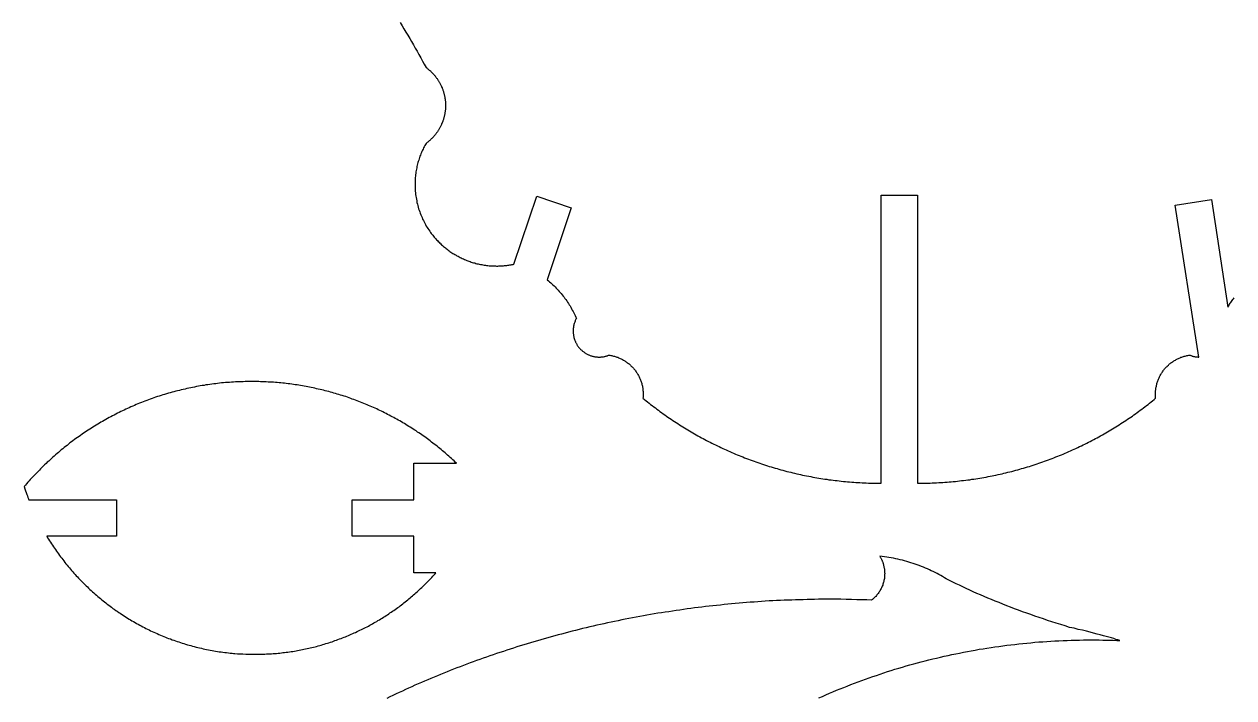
# Model space of a CAD drawing. Extents: x 205 to 567, y 321 to 897.
# Drawn here: x 205.5 to 307.3, y 783.6 to 840.3 of the extents above; entities that cross this region are included whole.
import ezdxf

# ---------------------------------------------------------------- set-up
doc = ezdxf.new("R2010")
doc.units = 0
doc.layers.add('Default_Layer', color=1, linetype='CONTINUOUS')

msp = doc.modelspace()

# ---------------------------------------------------------------- linework, layer by layer
at = {"layer": 'Default_Layer'}
for points in [[(237.14, 840.4), (237.31, 840.13), (237.47, 839.87), (237.63, 839.6), (237.79, 839.33), (237.95, 839.06), (238.11, 838.79), (238.27, 838.52), (238.42, 838.25), (238.58, 837.98), (238.73, 837.71), (238.88, 837.44), (239.03, 837.16), (239.18, 836.89), (239.33, 836.61), (239.38, 836.58), (239.42, 836.54), (239.47, 836.51), (239.51, 836.47), (239.56, 836.43), (239.6, 836.4), (239.64, 836.36), (239.69, 836.32), (239.73, 836.28), (239.77, 836.24), (239.81, 836.2), (239.85, 836.16), (239.89, 836.12), (239.93, 836.08), (239.97, 836.03), (240.01, 835.99), (240.04, 835.95), (240.08, 835.9), (240.12, 835.86), (240.15, 835.81), (240.18, 835.77), (240.22, 835.72), (240.25, 835.68), (240.28, 835.63), (240.32, 835.58), (240.35, 835.53), (240.38, 835.48), (240.41, 835.43), (240.44, 835.39), (240.47, 835.34), (240.49, 835.29), (240.52, 835.23), (240.55, 835.18), (240.57, 835.13), (240.6, 835.08), (240.62, 835.03), (240.64, 834.97), (240.67, 834.92), (240.69, 834.87), (240.71, 834.81), (240.73, 834.76), (240.75, 834.7), (240.77, 834.65), (240.79, 834.59), (240.8, 834.54), (240.82, 834.48), (240.83, 834.43), (240.85, 834.37), (240.86, 834.31), (240.88, 834.25), (240.89, 834.2), (240.9, 834.14), (240.91, 834.08), (240.92, 834.02), (240.93, 833.96), (240.94, 833.9), (240.94, 833.84), (240.95, 833.78), (240.95, 833.72), (240.96, 833.66), (240.96, 833.6), (240.96, 833.54), (240.96, 833.48), (240.96, 833.42), (240.96, 833.36), (240.96, 833.3), (240.96, 833.24), (240.96, 833.18), (240.95, 833.12), (240.95, 833.06), (240.94, 833), (240.94, 832.94), (240.93, 832.88), (240.92, 832.82), (240.91, 832.76), (240.9, 832.7), (240.89, 832.64), (240.88, 832.58), (240.86, 832.53), (240.85, 832.47), (240.83, 832.41), (240.82, 832.36), (240.8, 832.3), (240.79, 832.24), (240.77, 832.19), (240.75, 832.13), (240.73, 832.08), (240.71, 832.03), (240.69, 831.97), (240.67, 831.92), (240.64, 831.86), (240.62, 831.81), (240.6, 831.76), (240.57, 831.71), (240.55, 831.66), (240.52, 831.6), (240.49, 831.55), (240.47, 831.5), (240.44, 831.45), (240.41, 831.4), (240.38, 831.35), (240.35, 831.31), (240.32, 831.26), (240.28, 831.21), (240.25, 831.16), (240.22, 831.12), (240.18, 831.07), (240.15, 831.03), (240.12, 830.98), (240.08, 830.94), (240.04, 830.89), (240.01, 830.85), (239.97, 830.81), (239.93, 830.76), (239.89, 830.72), (239.85, 830.68), (239.81, 830.64), (239.77, 830.6), (239.73, 830.56), (239.69, 830.52), (239.64, 830.48), (239.6, 830.44), (239.56, 830.41), (239.51, 830.37), (239.47, 830.33), (239.42, 830.3), (239.38, 830.26), (239.33, 830.23), (239.28, 830.14), (239.22, 830.04), (239.17, 829.95), (239.12, 829.85), (239.07, 829.75), (239.03, 829.65), (238.98, 829.55), (238.94, 829.45), (238.89, 829.35), (238.85, 829.24), (238.81, 829.14), (238.78, 829.04), (238.74, 828.93), (238.71, 828.82), (238.67, 828.71), (238.64, 828.61), (238.61, 828.5), (238.59, 828.39), (238.56, 828.28), (238.54, 828.16), (238.52, 828.05), (238.49, 827.94), (238.48, 827.82), (238.46, 827.71), (238.45, 827.59), (238.43, 827.48), (238.42, 827.36), (238.41, 827.25), (238.41, 827.13), (238.4, 827.01), (238.4, 826.89), (238.4, 826.77), (238.4, 826.63), (238.4, 826.49), (238.41, 826.35), (238.42, 826.21), (238.43, 826.07), (238.45, 825.93), (238.47, 825.79), (238.49, 825.66), (238.51, 825.52), (238.54, 825.39), (238.56, 825.25), (238.6, 825.12), (238.63, 824.99), (238.67, 824.86), (238.7, 824.73), (238.75, 824.6), (238.79, 824.47), (238.84, 824.35), (238.88, 824.22), (238.93, 824.1), (238.99, 823.98), (239.04, 823.86), (239.1, 823.74), (239.16, 823.62), (239.22, 823.5), (239.29, 823.39), (239.35, 823.27), (239.42, 823.16), (239.49, 823.05), (239.56, 822.94), (239.64, 822.84), (239.71, 822.73), (239.77, 822.65), (239.83, 822.57), (239.89, 822.49), (239.96, 822.41), (240.02, 822.34), (240.09, 822.26), (240.15, 822.19), (240.22, 822.11), (240.29, 822.04), (240.36, 821.97), (240.43, 821.9), (240.5, 821.83), (240.57, 821.76), (240.64, 821.69), (240.72, 821.63), (240.79, 821.56), (240.87, 821.5), (240.95, 821.43), (241.02, 821.37), (241.1, 821.31), (241.18, 821.25), (241.26, 821.19), (241.34, 821.14), (241.42, 821.08), (241.51, 821.02), (241.59, 820.97), (241.67, 820.92), (241.76, 820.87), (241.85, 820.82), (241.93, 820.77), (242.02, 820.72), (242.11, 820.67), (242.2, 820.63), (242.29, 820.58), (242.38, 820.54), (242.47, 820.5), (242.56, 820.46), (242.65, 820.42), (242.75, 820.38), (242.84, 820.34), (242.94, 820.31), (243.03, 820.28), (243.13, 820.24), (243.22, 820.21), (243.32, 820.18), (243.42, 820.16), (243.52, 820.13), (243.61, 820.1), (243.71, 820.08), (243.81, 820.06), (243.91, 820.04), (244.02, 820.02), (244.12, 820), (244.22, 819.98), (244.32, 819.97), (244.42, 819.96), (244.53, 819.94), (244.63, 819.93), (244.74, 819.92), (244.84, 819.92), (244.95, 819.91), (245.05, 819.91), (245.16, 819.91), (245.26, 819.9), (245.36, 819.9), (245.46, 819.91), (245.55, 819.91), (245.65, 819.91), (245.75, 819.92), (245.84, 819.93), (245.93, 819.94), (246.03, 819.95), (246.12, 819.96), (246.21, 819.97), (246.3, 819.98), (246.39, 820), (246.48, 820.01), (246.56, 820.03), (246.65, 820.04), (246.73, 820.06), (248.64, 825.78), (251.55, 824.81), (249.53, 818.73), (249.63, 818.65), (249.72, 818.57), (249.82, 818.49), (249.92, 818.4), (250.01, 818.32), (250.1, 818.23), (250.19, 818.14), (250.28, 818.05), (250.37, 817.96), (250.46, 817.87), (250.54, 817.77), (250.63, 817.68), (250.71, 817.58), (250.79, 817.48), (250.87, 817.38), (250.95, 817.28), (251.02, 817.18), (251.1, 817.08), (251.17, 816.97), (251.24, 816.86), (251.31, 816.76), (251.38, 816.65), (251.45, 816.54), (251.52, 816.43), (251.58, 816.31), (251.64, 816.2), (251.7, 816.08), (251.76, 815.97), (251.82, 815.85), (251.88, 815.73), (251.93, 815.61), (251.98, 815.49), (251.95, 815.43), (251.92, 815.37), (251.89, 815.31), (251.87, 815.25), (251.84, 815.18), (251.82, 815.12), (251.8, 815.06), (251.78, 814.99), (251.77, 814.92), (251.75, 814.85), (251.74, 814.79), (251.73, 814.72), (251.72, 814.65), (251.72, 814.57), (251.71, 814.5), (251.71, 814.43), (251.71, 814.38), (251.71, 814.33), (251.72, 814.27), (251.72, 814.22), (251.73, 814.17), (251.73, 814.12), (251.74, 814.07), (251.75, 814.02), (251.76, 813.97), (251.77, 813.92), (251.78, 813.87), (251.8, 813.82), (251.81, 813.78), (251.83, 813.73), (251.84, 813.68), (251.86, 813.64), (251.88, 813.59), (251.9, 813.54), (251.92, 813.5), (251.94, 813.46), (251.96, 813.41), (251.98, 813.37), (252.01, 813.33), (252.03, 813.28), (252.06, 813.24), (252.09, 813.2), (252.11, 813.16), (252.14, 813.12), (252.17, 813.08), (252.2, 813.05), (252.23, 813.01), (252.27, 812.97), (252.3, 812.93), (252.34, 812.89), (252.38, 812.85), (252.43, 812.81), (252.47, 812.77), (252.51, 812.74), (252.56, 812.7), (252.6, 812.67), (252.65, 812.64), (252.69, 812.6), (252.74, 812.57), (252.79, 812.54), (252.84, 812.52), (252.89, 812.49), (252.94, 812.46), (252.99, 812.44), (253.04, 812.42), (253.1, 812.39), (253.15, 812.37), (253.2, 812.35), (253.26, 812.34), (253.31, 812.32), (253.37, 812.31), (253.43, 812.29), (253.48, 812.28), (253.54, 812.27), (253.6, 812.26), (253.66, 812.25), (253.72, 812.25), (253.78, 812.24), (253.84, 812.24), (253.9, 812.24), (253.96, 812.24), (254.01, 812.24), (254.07, 812.25), (254.12, 812.25), (254.18, 812.26), (254.23, 812.27), (254.28, 812.27), (254.34, 812.28), (254.39, 812.3), (254.44, 812.31), (254.49, 812.32), (254.54, 812.34), (254.59, 812.35), (254.64, 812.37), (254.69, 812.39), (254.73, 812.41), (254.81, 812.39), (254.88, 812.38), (254.96, 812.37), (255.03, 812.35), (255.11, 812.33), (255.18, 812.31), (255.25, 812.29), (255.33, 812.27), (255.4, 812.24), (255.47, 812.22), (255.54, 812.19), (255.6, 812.16), (255.67, 812.13), (255.74, 812.1), (255.81, 812.06), (255.87, 812.03), (255.94, 811.99), (256, 811.96), (256.06, 811.92), (256.12, 811.88), (256.18, 811.84), (256.24, 811.79), (256.3, 811.75), (256.36, 811.7), (256.42, 811.66), (256.47, 811.61), (256.53, 811.56), (256.58, 811.51), (256.63, 811.46), (256.68, 811.41), (256.73, 811.35), (256.78, 811.3), (256.83, 811.24), (256.88, 811.19), (256.92, 811.13), (256.97, 811.07), (257.01, 811.01), (257.05, 810.95), (257.09, 810.89), (257.13, 810.83), (257.17, 810.76), (257.2, 810.7), (257.24, 810.63), (257.27, 810.57), (257.3, 810.5), (257.33, 810.43), (257.36, 810.37), (257.39, 810.3), (257.42, 810.23), (257.44, 810.16), (257.46, 810.09), (257.48, 810.01), (257.5, 809.94), (257.52, 809.87), (257.54, 809.79), (257.55, 809.72), (257.57, 809.65), (257.58, 809.57), (257.59, 809.49), (257.59, 809.42), (257.6, 809.34), (257.61, 809.26), (257.61, 809.18), (257.61, 809.11), (257.61, 809.02), (257.61, 808.93), (257.6, 808.85), (257.59, 808.78), (257.59, 808.78), (257.72, 808.67), (257.85, 808.57), (257.98, 808.47), (258.1, 808.36), (258.23, 808.26), (258.36, 808.16), (258.49, 808.06), (258.63, 807.96), (258.76, 807.86), (258.89, 807.76), (259.02, 807.67), (259.16, 807.57), (259.29, 807.47), (259.42, 807.38), (259.56, 807.28), (259.69, 807.19), (259.83, 807.1), (259.97, 807), (260.1, 806.91), (260.24, 806.82), (260.38, 806.73), (260.52, 806.64), (260.66, 806.55), (260.8, 806.46), (260.94, 806.37), (261.08, 806.29), (261.22, 806.2), (261.36, 806.11), (261.5, 806.03), (261.65, 805.95), (261.79, 805.86), (261.93, 805.78), (262.08, 805.7), (262.22, 805.62), (262.37, 805.53), (262.51, 805.45), (262.66, 805.38), (262.81, 805.3), (262.95, 805.22), (263.1, 805.14), (263.25, 805.07), (263.4, 804.99), (263.55, 804.92), (263.7, 804.84), (263.85, 804.77), (264, 804.7), (264.15, 804.63), (264.3, 804.55), (264.45, 804.48), (264.6, 804.42), (264.76, 804.35), (264.91, 804.28), (265.06, 804.21), (265.22, 804.15), (265.37, 804.08), (265.53, 804.02), (265.68, 803.95), (265.84, 803.89), (265.99, 803.83), (266.15, 803.77), (266.31, 803.71), (266.47, 803.65), (266.62, 803.59), (266.78, 803.53), (266.94, 803.47), (267.1, 803.41), (267.26, 803.36), (267.42, 803.3), (267.58, 803.25), (267.74, 803.2), (267.9, 803.14), (268.06, 803.09), (268.22, 803.04), (268.39, 802.99), (268.55, 802.94), (268.71, 802.89), (268.88, 802.85), (269.04, 802.8), (269.2, 802.76), (269.37, 802.71), (269.53, 802.67), (269.7, 802.62), (269.86, 802.58), (270.03, 802.54), (270.2, 802.5), (270.36, 802.46), (270.53, 802.42), (270.7, 802.38), (270.86, 802.35), (271.03, 802.31), (271.2, 802.28), (271.37, 802.24), (271.54, 802.21), (271.71, 802.18), (271.88, 802.14), (272.05, 802.11), (272.22, 802.08), (272.39, 802.05), (272.56, 802.03), (272.73, 802), (272.9, 801.97), (273.07, 801.95), (273.24, 801.92), (273.42, 801.9), (273.59, 801.88), (273.76, 801.86), (273.94, 801.84), (274.11, 801.82), (274.28, 801.8), (274.46, 801.78), (274.63, 801.76), (274.81, 801.75), (274.98, 801.73), (275.16, 801.72), (275.33, 801.7), (275.51, 801.69), (275.68, 801.68), (275.86, 801.67), (276.04, 801.66), (276.21, 801.65), (276.39, 801.65), (276.57, 801.64), (276.74, 801.63), (276.92, 801.63), (277.1, 801.63), (277.28, 801.62), (277.46, 801.62), (277.64, 801.62), (277.64, 825.86), (280.71, 825.86), (280.71, 801.62), (280.89, 801.62), (281.07, 801.62), (281.24, 801.63), (281.42, 801.63), (281.6, 801.63), (281.78, 801.64), (281.95, 801.65), (282.13, 801.65), (282.31, 801.66), (282.49, 801.67), (282.66, 801.68), (282.84, 801.69), (283.01, 801.7), (283.19, 801.72), (283.36, 801.73), (283.54, 801.75), (283.71, 801.76), (283.89, 801.78), (284.06, 801.8), (284.24, 801.82), (284.41, 801.84), (284.58, 801.86), (284.76, 801.88), (284.93, 801.9), (285.1, 801.92), (285.27, 801.95), (285.44, 801.97), (285.62, 802), (285.79, 802.03), (285.96, 802.05), (286.13, 802.08), (286.3, 802.11), (286.47, 802.14), (286.64, 802.18), (286.81, 802.21), (286.98, 802.24), (287.14, 802.28), (287.31, 802.31), (287.48, 802.35), (287.65, 802.38), (287.82, 802.42), (287.98, 802.46), (288.15, 802.5), (288.32, 802.54), (288.48, 802.58), (288.65, 802.62), (288.81, 802.67), (288.98, 802.71), (289.14, 802.76), (289.31, 802.8), (289.47, 802.85), (289.63, 802.89), (289.8, 802.94), (289.96, 802.99), (290.12, 803.04), (290.28, 803.09), (290.44, 803.14), (290.6, 803.2), (290.77, 803.25), (290.93, 803.3), (291.09, 803.36), (291.24, 803.41), (291.4, 803.47), (291.56, 803.53), (291.72, 803.59), (291.88, 803.65), (292.04, 803.71), (292.19, 803.77), (292.35, 803.83), (292.51, 803.89), (292.66, 803.95), (292.82, 804.02), (292.97, 804.08), (293.13, 804.15), (293.28, 804.21), (293.43, 804.28), (293.59, 804.35), (293.74, 804.42), (293.89, 804.48), (294.04, 804.55), (294.2, 804.63), (294.35, 804.7), (294.5, 804.77), (294.65, 804.84), (294.8, 804.92), (294.95, 804.99), (295.09, 805.07), (295.24, 805.14), (295.39, 805.22), (295.54, 805.3), (295.68, 805.38), (295.83, 805.45), (295.98, 805.53), (296.12, 805.62), (296.27, 805.7), (296.41, 805.78), (296.55, 805.86), (296.7, 805.95), (296.84, 806.03), (296.98, 806.11), (297.12, 806.2), (297.27, 806.29), (297.41, 806.37), (297.55, 806.46), (297.69, 806.55), (297.83, 806.64), (297.96, 806.73), (298.1, 806.82), (298.24, 806.91), (298.38, 807), (298.51, 807.1), (298.65, 807.19), (298.79, 807.28), (298.92, 807.38), (299.05, 807.47), (299.19, 807.57), (299.32, 807.67), (299.45, 807.76), (299.59, 807.86), (299.72, 807.96), (299.85, 808.06), (299.98, 808.16), (300.11, 808.26), (300.24, 808.36), (300.37, 808.47), (300.5, 808.57), (300.62, 808.67), (300.75, 808.78), (300.74, 808.85), (300.74, 808.93), (300.74, 809.02), (300.74, 809.11), (300.74, 809.18), (300.74, 809.26), (300.74, 809.34), (300.75, 809.42), (300.76, 809.49), (300.77, 809.57), (300.78, 809.65), (300.79, 809.72), (300.81, 809.79), (300.82, 809.87), (300.84, 809.94), (300.86, 810.01), (300.88, 810.09), (300.9, 810.16), (300.93, 810.23), (300.96, 810.3), (300.98, 810.37), (301.01, 810.43), (301.04, 810.5), (301.07, 810.57), (301.11, 810.63), (301.14, 810.7), (301.18, 810.76), (301.21, 810.83), (301.25, 810.89), (301.29, 810.95), (301.33, 811.01), (301.38, 811.07), (301.42, 811.13), (301.47, 811.19), (301.51, 811.24), (301.56, 811.3), (301.61, 811.35), (301.66, 811.41), (301.71, 811.46), (301.76, 811.51), (301.82, 811.56), (301.87, 811.61), (301.93, 811.66), (301.98, 811.7), (302.04, 811.75), (302.1, 811.79), (302.16, 811.84), (302.22, 811.88), (302.28, 811.92), (302.35, 811.96), (302.41, 811.99), (302.47, 812.03), (302.54, 812.06), (302.6, 812.1), (302.67, 812.13), (302.74, 812.16), (302.81, 812.19), (302.88, 812.22), (302.95, 812.24), (303.02, 812.27), (303.09, 812.29), (303.16, 812.31), (303.24, 812.33), (303.31, 812.35), (303.39, 812.37), (303.46, 812.38), (303.54, 812.39), (303.61, 812.41), (303.65, 812.39), (303.7, 812.37), (303.74, 812.36), (303.79, 812.34), (303.83, 812.33), (303.88, 812.31), (303.93, 812.3), (303.98, 812.29), (304.02, 812.28), (304.07, 812.27), (304.12, 812.27), (304.17, 812.26), (304.22, 812.25), (304.27, 812.25), (304.33, 812.24), (304.38, 812.24), (302.4, 825.04), (305.44, 825.51), (306.84, 816.45), (306.89, 816.53), (306.93, 816.61), (306.98, 816.69), (307.03, 816.77), (307.09, 816.84), (307.14, 816.92), (307.19, 817), (307.25, 817.08), (307.3, 817.15), (307.36, 817.23)], [(272.39, 783.55), (272.69, 783.68), (272.98, 783.81), (273.28, 783.94), (273.58, 784.06), (273.88, 784.19), (274.18, 784.31), (274.49, 784.43), (274.79, 784.55), (275.09, 784.67), (275.4, 784.79), (275.7, 784.9), (276.01, 785.02), (276.32, 785.13), (276.62, 785.24), (276.93, 785.35), (277.24, 785.45), (277.55, 785.56), (277.86, 785.66), (278.18, 785.76), (278.49, 785.86), (278.8, 785.96), (279.12, 786.05), (279.43, 786.15), (279.75, 786.24), (280.07, 786.33), (280.38, 786.42), (280.7, 786.5), (281.02, 786.59), (281.34, 786.67), (281.66, 786.75), (281.98, 786.83), (282.3, 786.91), (282.63, 786.98), (282.95, 787.06), (283.28, 787.13), (283.6, 787.2), (283.93, 787.27), (284.25, 787.33), (284.58, 787.4), (284.91, 787.46), (285.23, 787.52), (285.56, 787.58), (285.89, 787.64), (286.22, 787.69), (286.55, 787.75), (286.89, 787.8), (287.22, 787.85), (287.55, 787.89), (287.88, 787.94), (288.22, 787.98), (288.55, 788.02), (288.89, 788.06), (289.22, 788.1), (289.56, 788.14), (289.9, 788.17), (290.24, 788.2), (290.57, 788.23), (290.91, 788.26), (291.25, 788.28), (291.59, 788.31), (291.93, 788.33), (292.27, 788.35), (292.61, 788.36), (292.96, 788.38), (293.3, 788.39), (293.64, 788.4), (293.99, 788.41), (294.33, 788.42), (294.68, 788.43), (295.02, 788.43), (295.37, 788.43), (295.68, 788.43), (295.99, 788.43), (296.3, 788.42), (296.6, 788.42), (296.9, 788.41), (297.18, 788.4), (297.47, 788.39), (297.74, 788.38), (297.58, 788.43), (297.41, 788.48), (297.23, 788.54), (297.03, 788.6), (296.82, 788.66), (296.59, 788.72), (296.35, 788.79), (296.09, 788.86), (295.82, 788.93), (295.53, 789), (295.23, 789.08), (294.92, 789.16), (294.59, 789.24), (294.24, 789.32), (293.89, 789.41), (293.51, 789.49), (293.14, 789.61), (292.76, 789.72), (292.39, 789.84), (292.02, 789.96), (291.66, 790.08), (291.3, 790.2), (290.94, 790.32), (290.59, 790.44), (290.24, 790.56), (289.9, 790.68), (289.55, 790.81), (289.21, 790.93), (288.88, 791.06), (288.54, 791.18), (288.21, 791.31), (287.89, 791.44), (287.57, 791.57), (287.25, 791.7), (286.93, 791.83), (286.62, 791.96), (286.31, 792.09), (286, 792.22), (285.7, 792.35), (285.4, 792.49), (285.1, 792.62), (284.81, 792.75), (284.52, 792.89), (284.23, 793.03), (283.95, 793.16), (283.67, 793.3), (283.39, 793.44), (283.12, 793.57), (282.97, 793.67), (282.82, 793.76), (282.66, 793.85), (282.5, 793.93), (282.35, 794.02), (282.19, 794.1), (282.03, 794.18), (281.86, 794.26), (281.7, 794.34), (281.53, 794.41), (281.37, 794.48), (281.2, 794.55), (281.03, 794.62), (280.85, 794.69), (280.68, 794.75), (280.51, 794.81), (280.33, 794.87), (280.15, 794.93), (279.97, 794.99), (279.79, 795.04), (279.61, 795.09), (279.43, 795.14), (279.24, 795.18), (279.06, 795.23), (278.87, 795.27), (278.68, 795.3), (278.49, 795.34), (278.3, 795.37), (278.11, 795.4), (277.91, 795.43), (277.72, 795.46), (277.52, 795.48), (277.55, 795.44), (277.57, 795.4), (277.59, 795.36), (277.61, 795.32), (277.64, 795.28), (277.66, 795.24), (277.68, 795.2), (277.7, 795.15), (277.72, 795.11), (277.73, 795.07), (277.75, 795.02), (277.77, 794.98), (277.78, 794.93), (277.8, 794.89), (277.81, 794.84), (277.83, 794.79), (277.84, 794.75), (277.85, 794.7), (277.86, 794.65), (277.87, 794.61), (277.88, 794.56), (277.89, 794.51), (277.9, 794.46), (277.91, 794.41), (277.91, 794.36), (277.92, 794.31), (277.93, 794.26), (277.93, 794.21), (277.93, 794.16), (277.93, 794.11), (277.94, 794.06), (277.94, 794.01), (277.93, 793.93), (277.93, 793.84), (277.93, 793.76), (277.92, 793.68), (277.91, 793.6), (277.89, 793.51), (277.88, 793.43), (277.86, 793.35), (277.84, 793.28), (277.82, 793.2), (277.79, 793.12), (277.77, 793.05), (277.74, 792.97), (277.71, 792.9), (277.67, 792.82), (277.64, 792.75), (277.6, 792.68), (277.56, 792.61), (277.52, 792.54), (277.48, 792.48), (277.44, 792.41), (277.39, 792.35), (277.34, 792.28), (277.29, 792.22), (277.24, 792.16), (277.19, 792.1), (277.13, 792.05), (277.08, 791.99), (277.02, 791.94), (276.96, 791.88), (276.9, 791.83), (276.84, 791.78), (276.44, 791.8), (276.02, 791.81), (275.59, 791.82), (275.15, 791.83), (274.7, 791.84), (274.25, 791.85), (273.79, 791.85), (273.32, 791.85), (273, 791.85), (272.68, 791.85), (272.36, 791.85), (272.04, 791.84), (271.72, 791.84), (271.4, 791.83), (271.08, 791.82), (270.76, 791.82), (270.44, 791.81), (270.12, 791.79), (269.8, 791.78), (269.48, 791.77), (269.16, 791.76), (268.84, 791.74), (268.52, 791.72), (268.21, 791.71), (267.89, 791.69), (267.57, 791.67), (267.25, 791.65), (266.94, 791.62), (266.62, 791.6), (266.31, 791.58), (265.99, 791.55), (265.68, 791.52), (265.36, 791.5), (265.05, 791.47), (264.73, 791.44), (264.42, 791.41), (264.11, 791.37), (263.79, 791.34), (263.48, 791.31), (263.17, 791.27), (262.86, 791.24), (262.55, 791.2), (262.23, 791.16), (261.92, 791.12), (261.61, 791.08), (261.3, 791.04), (261, 791), (260.69, 790.95), (260.38, 790.91), (260.07, 790.86), (259.76, 790.81), (259.45, 790.77), (259.15, 790.72), (258.84, 790.67), (258.54, 790.62), (258.23, 790.56), (257.92, 790.51), (257.62, 790.46), (257.32, 790.4), (257.01, 790.34), (256.71, 790.29), (256.41, 790.23), (256.1, 790.17), (255.8, 790.11), (255.5, 790.05), (255.2, 789.99), (254.9, 789.92), (254.6, 789.86), (254.3, 789.79), (254, 789.73), (253.7, 789.66), (253.4, 789.59), (253.11, 789.52), (252.81, 789.45), (252.51, 789.38), (252.22, 789.31), (251.92, 789.23), (251.63, 789.16), (251.33, 789.08), (251.04, 789.01), (250.74, 788.93), (250.45, 788.85), (250.16, 788.77), (249.87, 788.69), (249.57, 788.61), (249.28, 788.53), (248.99, 788.45), (248.7, 788.36), (248.41, 788.28), (248.12, 788.19), (247.84, 788.1), (247.55, 788.02), (247.26, 787.93), (246.98, 787.84), (246.69, 787.75), (246.4, 787.66), (246.12, 787.56), (245.84, 787.47), (245.55, 787.38), (245.27, 787.28), (244.99, 787.18), (244.7, 787.09), (244.42, 786.99), (244.14, 786.89), (243.86, 786.79), (243.58, 786.69), (243.3, 786.59), (243.03, 786.49), (242.75, 786.38), (242.47, 786.28), (242.2, 786.17), (241.92, 786.07), (241.64, 785.96), (241.37, 785.85), (241.1, 785.74), (240.82, 785.63), (240.55, 785.52), (240.28, 785.41), (240.01, 785.3), (239.74, 785.19), (239.47, 785.07), (239.2, 784.96), (238.93, 784.84), (238.66, 784.73), (238.39, 784.61), (238.13, 784.49), (237.86, 784.37), (237.6, 784.25), (237.33, 784.13), (237.07, 784.01), (236.8, 783.89), (236.54, 783.76), (236.28, 783.64), (236.02, 783.51)]]:
    msp.add_lwpolyline(points, dxfattribs=at)
msp.add_lwpolyline([(238.31, 794.09), (238.31, 797.16), (233.11, 797.16), (233.11, 800.23), (238.31, 800.23), (238.31, 803.3), (241.9, 803.3), (241.79, 803.4), (241.68, 803.5), (241.58, 803.6), (241.47, 803.7), (241.36, 803.8), (241.25, 803.89), (241.14, 803.99), (241.04, 804.08), (240.93, 804.18), (240.81, 804.27), (240.7, 804.36), (240.59, 804.46), (240.48, 804.55), (240.37, 804.64), (240.25, 804.73), (240.14, 804.82), (240.02, 804.91), (239.91, 805), (239.79, 805.09), (239.68, 805.18), (239.56, 805.26), (239.44, 805.35), (239.33, 805.44), (239.21, 805.52), (239.09, 805.6), (238.97, 805.69), (238.85, 805.77), (238.73, 805.85), (238.61, 805.93), (238.49, 806.02), (238.37, 806.1), (238.24, 806.18), (238.12, 806.25), (238, 806.33), (237.87, 806.41), (237.75, 806.49), (237.62, 806.56), (237.5, 806.64), (237.37, 806.71), (237.25, 806.79), (237.12, 806.86), (236.99, 806.93), (236.87, 807), (236.74, 807.08), (236.61, 807.15), (236.48, 807.22), (236.35, 807.28), (236.22, 807.35), (236.09, 807.42), (235.96, 807.49), (235.83, 807.55), (235.7, 807.62), (235.57, 807.68), (235.43, 807.75), (235.3, 807.81), (235.17, 807.87), (235.03, 807.93), (234.9, 807.99), (234.77, 808.05), (234.63, 808.11), (234.49, 808.17), (234.36, 808.23), (234.22, 808.28), (234.09, 808.34), (233.95, 808.4), (233.81, 808.45), (233.67, 808.5), (233.54, 808.56), (233.4, 808.61), (233.26, 808.66), (233.12, 808.71), (232.98, 808.76), (232.84, 808.81), (232.7, 808.86), (232.56, 808.91), (232.42, 808.95), (232.27, 809), (232.13, 809.04), (231.99, 809.09), (231.85, 809.13), (231.7, 809.17), (231.56, 809.21), (231.42, 809.25), (231.27, 809.29), (231.13, 809.33), (230.98, 809.37), (230.84, 809.41), (230.69, 809.45), (230.55, 809.48), (230.4, 809.52), (230.25, 809.55), (230.11, 809.58), (229.96, 809.62), (229.81, 809.65), (229.66, 809.68), (229.52, 809.71), (229.37, 809.74), (229.22, 809.76), (229.07, 809.79), (228.92, 809.82), (228.77, 809.84), (228.62, 809.87), (228.47, 809.89), (228.32, 809.91), (228.17, 809.94), (228.02, 809.96), (227.86, 809.98), (227.71, 810), (227.56, 810.01), (227.41, 810.03), (227.26, 810.05), (227.1, 810.06), (226.95, 810.08), (226.8, 810.09), (226.64, 810.1), (226.49, 810.12), (226.34, 810.13), (226.18, 810.14), (226.03, 810.14), (225.87, 810.15), (225.72, 810.16), (225.56, 810.17), (225.4, 810.17), (225.25, 810.18), (225.09, 810.18), (224.94, 810.18), (224.78, 810.18), (224.62, 810.18), (224.45, 810.18), (224.27, 810.18), (224.09, 810.18), (223.92, 810.17), (223.75, 810.17), (223.59, 810.16), (223.43, 810.16), (223.27, 810.15), (223.11, 810.14), (222.94, 810.13), (222.77, 810.11), (222.61, 810.1), (222.44, 810.09), (222.28, 810.07), (222.11, 810.06), (221.95, 810.04), (221.78, 810.02), (221.62, 810), (221.45, 809.98), (221.29, 809.96), (221.13, 809.94), (220.96, 809.91), (220.8, 809.89), (220.64, 809.86), (220.48, 809.84), (220.32, 809.81), (220.16, 809.78), (220, 809.75), (219.83, 809.72), (219.67, 809.69), (219.52, 809.66), (219.36, 809.62), (219.2, 809.59), (219.04, 809.55), (218.88, 809.52), (218.72, 809.48), (218.57, 809.44), (218.41, 809.4), (218.25, 809.36), (218.1, 809.32), (217.94, 809.28), (217.79, 809.24), (217.63, 809.19), (217.48, 809.15), (217.32, 809.1), (217.17, 809.05), (217.02, 809), (216.86, 808.96), (216.71, 808.91), (216.56, 808.86), (216.41, 808.8), (216.26, 808.75), (216.11, 808.7), (215.96, 808.64), (215.81, 808.59), (215.66, 808.53), (215.51, 808.47), (215.36, 808.42), (215.21, 808.36), (215.07, 808.3), (214.92, 808.24), (214.77, 808.17), (214.63, 808.11), (214.48, 808.05), (214.34, 807.98), (214.19, 807.92), (214.05, 807.85), (213.91, 807.78), (213.76, 807.72), (213.62, 807.65), (213.48, 807.58), (213.34, 807.51), (213.2, 807.44), (213.06, 807.36), (212.92, 807.29), (212.78, 807.22), (212.64, 807.14), (212.5, 807.07), (212.36, 806.99), (212.23, 806.91), (212.09, 806.83), (211.95, 806.75), (211.82, 806.67), (211.68, 806.59), (211.55, 806.51), (211.42, 806.43), (211.28, 806.35), (211.15, 806.26), (211.02, 806.18), (210.89, 806.09), (210.75, 806.01), (210.62, 805.92), (210.49, 805.83), (210.37, 805.74), (210.24, 805.65), (210.11, 805.56), (209.98, 805.47), (209.85, 805.38), (209.73, 805.29), (209.6, 805.19), (209.48, 805.1), (209.35, 805.01), (209.23, 804.91), (209.1, 804.81), (208.98, 804.72), (208.86, 804.62), (208.74, 804.52), (208.62, 804.42), (208.5, 804.32), (208.38, 804.22), (208.26, 804.12), (208.14, 804.01), (208.02, 803.91), (207.9, 803.81), (207.79, 803.7), (207.67, 803.6), (207.56, 803.49), (207.44, 803.39), (207.33, 803.28), (207.21, 803.17), (207.1, 803.06), (206.99, 802.95), (206.88, 802.84), (206.77, 802.73), (206.66, 802.62), (206.55, 802.51), (206.44, 802.39), (206.33, 802.28), (206.22, 802.17), (206.12, 802.05), (206.01, 801.94), (205.91, 801.82), (205.8, 801.7), (205.7, 801.58), (205.6, 801.47), (205.49, 801.35), (205.55, 801.16), (205.61, 800.99), (205.67, 800.83), (205.72, 800.68), (205.77, 800.55), (205.81, 800.43), (205.85, 800.32), (205.89, 800.23), (213.27, 800.23), (213.27, 797.16), (207.39, 797.16), (207.47, 797.03), (207.55, 796.9), (207.63, 796.78), (207.71, 796.65), (207.79, 796.53), (207.87, 796.4), (207.95, 796.28), (208.04, 796.16), (208.12, 796.03), (208.21, 795.91), (208.29, 795.79), (208.38, 795.67), (208.47, 795.55), (208.56, 795.43), (208.65, 795.31), (208.74, 795.19), (208.83, 795.08), (208.92, 794.96), (209.01, 794.85), (209.11, 794.73), (209.2, 794.62), (209.3, 794.5), (209.39, 794.39), (209.49, 794.28), (209.59, 794.17), (209.68, 794.06), (209.78, 793.95), (209.88, 793.84), (209.98, 793.73), (210.08, 793.62), (210.19, 793.51), (210.29, 793.41), (210.39, 793.3), (210.5, 793.2), (210.6, 793.09), (210.71, 792.99), (210.81, 792.89), (210.92, 792.79), (211.03, 792.69), (211.14, 792.59), (211.24, 792.49), (211.35, 792.39), (211.47, 792.29), (211.58, 792.19), (211.69, 792.1), (211.8, 792), (211.91, 791.91), (212.03, 791.81), (212.14, 791.72), (212.26, 791.63), (212.37, 791.54), (212.49, 791.45), (212.61, 791.36), (212.73, 791.27), (212.84, 791.18), (212.96, 791.09), (213.08, 791.01), (213.2, 790.92), (213.33, 790.84), (213.45, 790.75), (213.57, 790.67), (213.69, 790.59), (213.82, 790.51), (213.94, 790.43), (214.07, 790.35), (214.19, 790.27), (214.32, 790.19), (214.44, 790.12), (214.57, 790.04), (214.7, 789.97), (214.83, 789.89), (214.96, 789.82), (215.09, 789.75), (215.22, 789.68), (215.35, 789.61), (215.48, 789.54), (215.61, 789.47), (215.74, 789.4), (215.88, 789.34), (216.01, 789.27), (216.14, 789.21), (216.28, 789.14), (216.41, 789.08), (216.55, 789.02), (216.69, 788.96), (216.82, 788.9), (216.96, 788.84), (217.1, 788.78), (217.24, 788.72), (217.38, 788.67), (217.51, 788.61), (217.65, 788.56), (217.8, 788.51), (217.94, 788.45), (218.08, 788.4), (218.22, 788.35), (218.36, 788.3), (218.51, 788.26), (218.65, 788.21), (218.79, 788.16), (218.94, 788.12), (219.08, 788.07), (219.23, 788.03), (219.37, 787.99), (219.52, 787.95), (219.67, 787.91), (219.81, 787.87), (219.96, 787.83), (220.11, 787.8), (220.26, 787.76), (220.41, 787.73), (220.55, 787.69), (220.7, 787.66), (220.85, 787.63), (221.01, 787.6), (221.16, 787.57), (221.31, 787.54), (221.46, 787.52), (221.61, 787.49), (221.76, 787.47), (221.92, 787.44), (222.07, 787.42), (222.22, 787.4), (222.38, 787.38), (222.53, 787.36), (222.69, 787.34), (222.84, 787.33), (223, 787.31), (223.11, 787.3), (223.22, 787.29), (223.44, 787.27), (223.68, 787.26), (223.91, 787.25), (224.16, 787.24), (224.4, 787.23), (224.65, 787.22), (224.78, 787.22), (224.9, 787.22), (225.05, 787.22), (225.19, 787.22), (225.33, 787.23), (225.47, 787.23), (225.61, 787.23), (225.75, 787.24), (225.89, 787.25), (226.03, 787.25), (226.17, 787.26), (226.31, 787.27), (226.45, 787.28), (226.59, 787.29), (226.73, 787.3), (226.87, 787.32), (227.01, 787.33), (227.15, 787.34), (227.28, 787.36), (227.42, 787.38), (227.56, 787.39), (227.7, 787.41), (227.83, 787.43), (227.97, 787.45), (228.11, 787.47), (228.24, 787.49), (228.38, 787.52), (228.51, 787.54), (228.65, 787.57), (228.78, 787.59), (228.92, 787.62), (229.05, 787.64), (229.18, 787.67), (229.32, 787.7), (229.45, 787.73), (229.58, 787.76), (229.72, 787.79), (229.85, 787.83), (229.98, 787.86), (230.11, 787.89), (230.24, 787.93), (230.37, 787.96), (230.5, 788), (230.63, 788.04), (230.76, 788.08), (230.89, 788.12), (231.02, 788.16), (231.15, 788.2), (231.28, 788.24), (231.41, 788.28), (231.53, 788.32), (231.66, 788.37), (231.79, 788.41), (231.91, 788.46), (232.04, 788.51), (232.17, 788.55), (232.29, 788.6), (232.42, 788.65), (232.54, 788.7), (232.66, 788.75), (232.79, 788.8), (232.91, 788.86), (233.03, 788.91), (233.16, 788.96), (233.28, 789.02), (233.4, 789.07), (233.52, 789.13), (233.64, 789.19), (233.76, 789.24), (233.88, 789.3), (234, 789.36), (234.12, 789.42), (234.24, 789.48), (234.36, 789.54), (234.47, 789.6), (234.59, 789.67), (234.71, 789.73), (234.82, 789.8), (234.94, 789.86), (235.05, 789.93), (235.17, 789.99), (235.28, 790.06), (235.4, 790.13), (235.51, 790.2), (235.62, 790.27), (235.74, 790.34), (235.85, 790.41), (235.96, 790.48), (236.07, 790.55), (236.18, 790.62), (236.29, 790.7), (236.4, 790.77), (236.51, 790.85), (236.62, 790.92), (236.73, 791), (236.83, 791.08), (236.94, 791.16), (237.05, 791.23), (237.15, 791.31), (237.26, 791.39), (237.36, 791.47), (237.47, 791.55), (237.57, 791.64), (237.68, 791.72), (237.78, 791.8), (237.88, 791.89), (237.98, 791.97), (238.08, 792.06), (238.18, 792.14), (238.28, 792.23), (238.38, 792.31), (238.48, 792.4), (238.58, 792.49), (238.68, 792.58), (238.78, 792.67), (238.87, 792.76), (238.97, 792.85), (239.06, 792.94), (239.16, 793.03), (239.25, 793.13), (239.35, 793.22), (239.44, 793.31), (239.53, 793.41), (239.63, 793.5), (239.72, 793.6), (239.81, 793.7), (239.9, 793.79), (239.99, 793.89), (240.08, 793.99), (240.16, 794.09), (238.31, 794.09)], close=True, dxfattribs=at)

doc.saveas('drawing.dxf')
